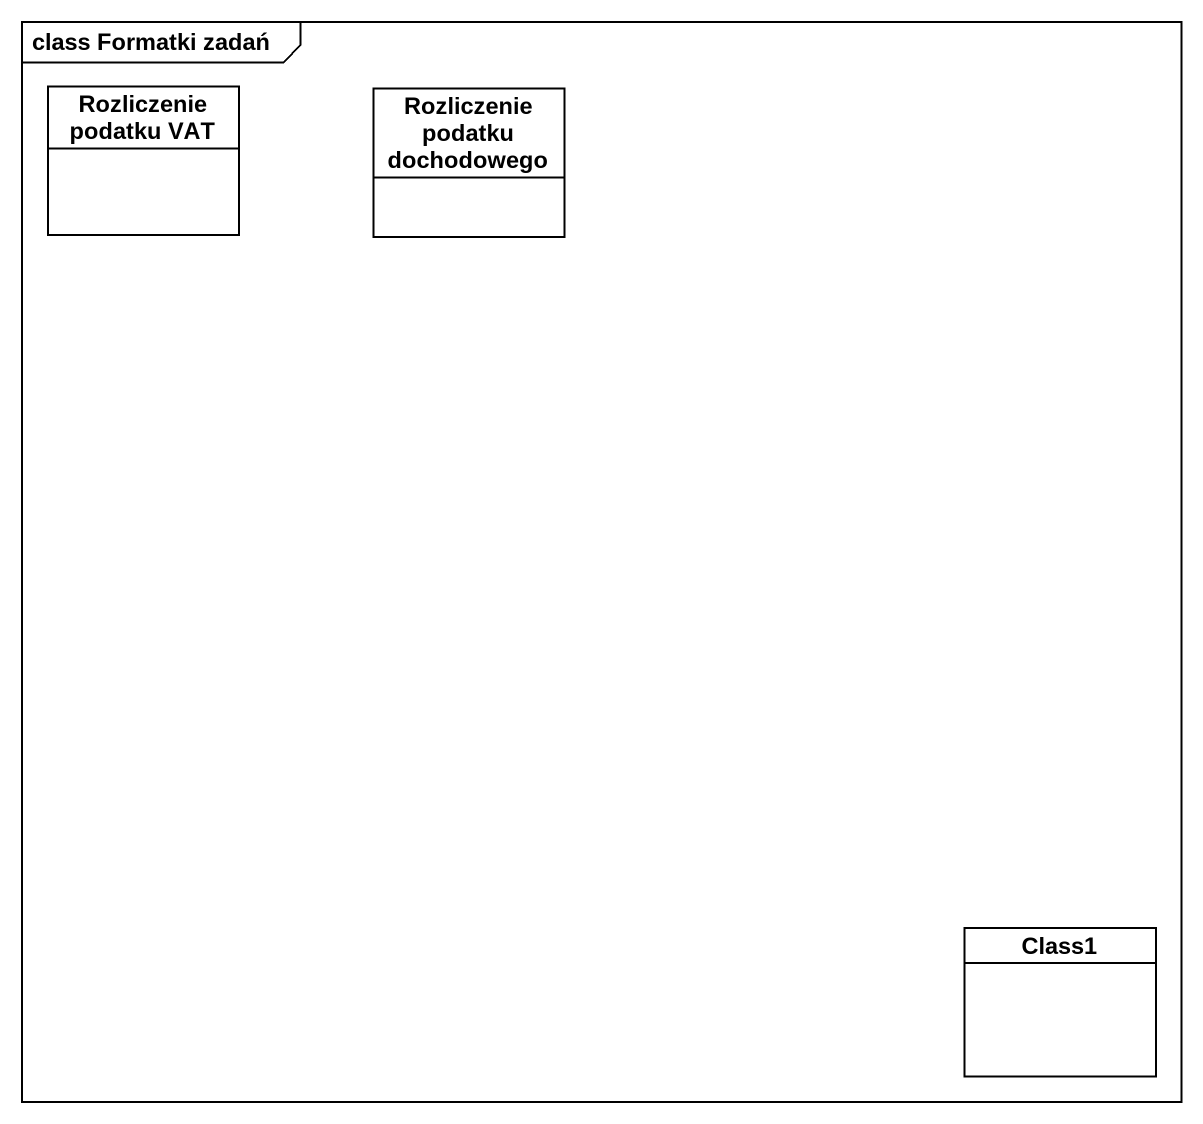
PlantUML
@startuml
mainframe class Formatki zadań
hide circle
hide empty members
class "Rozliczenie podatku VAT" as Rozliczenie_podatku_VAT
class "Rozliczenie podatku dochodowego" as Rozliczenie_podatku
class Class1
@enduml
